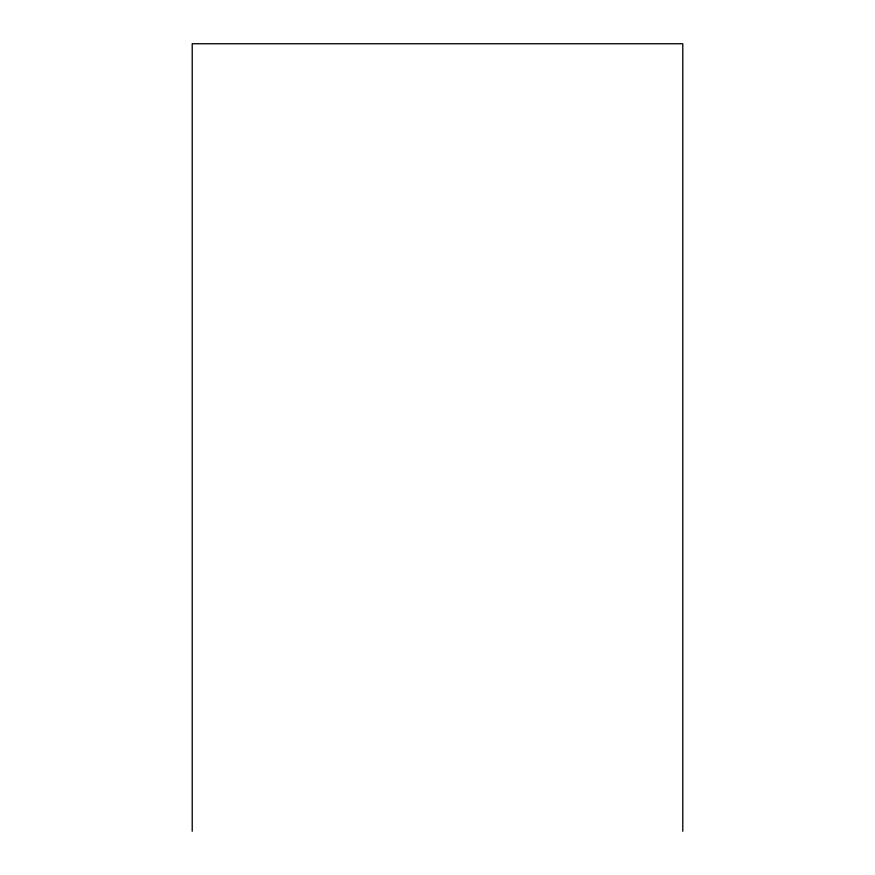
<?xml version="1.0" encoding="UTF-8"?>
<svg xmlns="http://www.w3.org/2000/svg" width="875" height="875" viewBox="0 0 875 875"><rect width="100%" height="100%" fill="white"/><g stroke="black" fill="none" stroke-linecap="round" stroke-linejoin="round"><path stroke-width="1.31" d="M682.784 831.25L682.784 43.75L192.216 43.75L192.216 831.25"/></g></svg>
